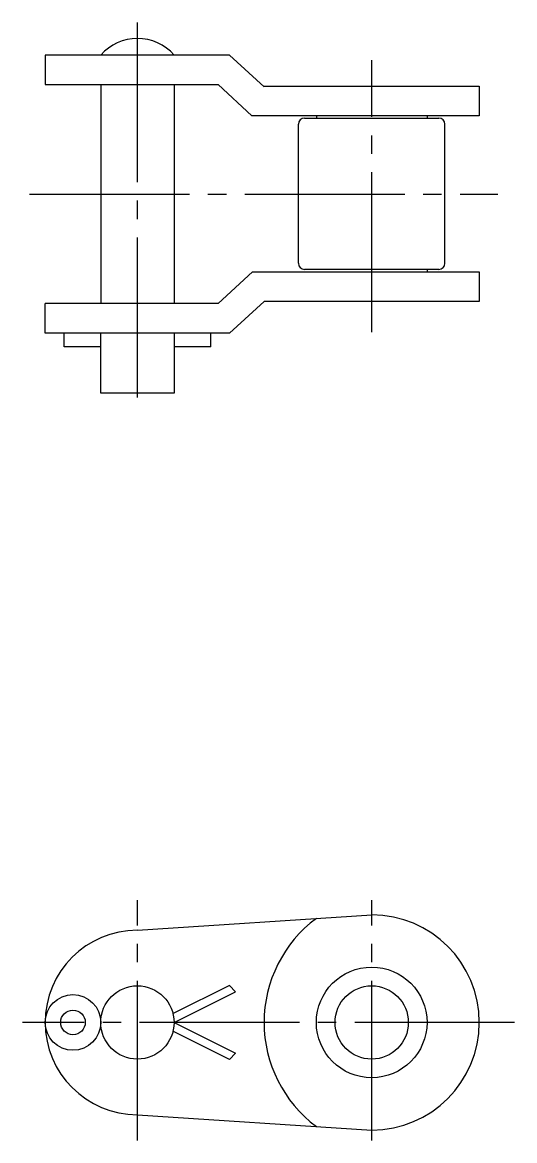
# Model space of a CAD drawing. Extents: x 19 to 168, y 19 to 154.
# Drawn here: x 127.9 to 167.9, y 63.5 to 154.4 of the extents above; entities outside this region: 2.
import ezdxf

# ---------------------------------------------------------------- set-up
doc = ezdxf.new("R2010")
doc.units = 0
doc.linetypes.add('CENTER', pattern=[17.5, 13, -1.5, 1.5, -1.5])
doc.layers.get('0').update_dxf_attribs({"linetype": 'CONTINUOUS'})
doc.layers.add('CENTER', color=1, linetype='CENTER')

msp = doc.modelspace()

# ---------------------------------------------------------------- linework, layer by layer
at = {"color": 7, "linetype": 'CONTINUOUS'}
for p, q in [((144.726, 151.737), (129.726, 151.737)), ((129.726, 151.737), (129.726, 149.337)), ((144.726, 151.733), (147.526, 149.156)), ((129.726, 149.335), (143.788, 149.335)), ((134.246, 149.335), (134.246, 131.525)), ((140.206, 149.335), (140.206, 131.525)), ((143.788, 149.335), (146.538, 146.804)), ((147.526, 149.204), (165.026, 149.204)), ((165.026, 149.204), (165.026, 146.804)), ((165.026, 146.804), (146.538, 146.804)), ((150.821, 146.604), (161.731, 146.604)), ((151.776, 146.804), (151.776, 146.604)), ((160.776, 146.804), (160.776, 146.604)), ((150.321, 134.804), (150.321, 146.104)), ((162.231, 134.804), (162.231, 146.104)), ((143.788, 131.525), (146.59, 134.104)), ((146.59, 134.104), (165.026, 134.104)), ((161.731, 134.304), (150.821, 134.304)), ((160.776, 134.304), (160.776, 134.104)), ((165.026, 134.104), (165.026, 131.704)), ((129.726, 129.127), (129.726, 131.527)), ((143.788, 131.525), (129.726, 131.525)), ((144.726, 129.127), (147.526, 131.704)), ((165.026, 131.704), (147.526, 131.704)), ((144.726, 129.127), (129.726, 129.127)), ((131.271, 128.015), (131.271, 129.125)), ((134.246, 124.23), (134.246, 129.127)), ((140.206, 129.127), (140.206, 124.23)), ((143.186, 128.015), (143.186, 129.127)), ((134.246, 128.015), (131.271, 128.015)), ((143.186, 128.015), (140.206, 128.015)), ((140.206, 124.23), (134.246, 124.23)), ((137.226, 80.572), (156.276, 81.822)), ((144.706, 76.072), (140.134, 73.786)), ((140.206, 73.072), (145.206, 75.572)), ((145.206, 75.572), (144.706, 76.072)), ((140.206, 73.072), (145.206, 70.572)), ((144.706, 70.072), (140.117, 72.367)), ((145.206, 70.572), (144.706, 70.072)), ((137.226, 65.572), (156.276, 64.322)), ((141.989, 65.26), (141.989, 65.26)), ((146.751, 64.947), (146.751, 64.947))]:
    msp.add_line(p, q, dxfattribs=at)
for centre, radius in [((156.276, 73.072), 4.5), ((137.226, 73.072), 2.98), ((156.276, 73.072), 2.98), ((131.986, 73.072), 2.26), ((131.986, 73.072), 1)]:
    msp.add_circle(centre, radius, dxfattribs=at)
for centre, radius, start, end in [((137.226, 149.103), 3.977, 41.47767, 138.52233), ((150.821, 146.104), 0.5, 90, 180), ((161.731, 146.104), 0.5, 0, 90), ((150.821, 134.804), 0.5, 180, 270), ((161.731, 134.804), 0.5, 270, 0), ((158.061, 73.072), 10.535, 126.625, 233.375), ((156.276, 73.072), 8.75, 270, 90), ((137.226, 73.072), 7.5, 90, 270)]:
    msp.add_arc(centre, radius, start, end, dxfattribs=at)
at = {"layer": 'CENTER', "color": 1, "linetype": 'CENTER'}
for p, q in [((137.226, 123.897), (137.226, 154.394)), ((156.276, 129.2), (156.276, 151.312)), ((128.46, 140.43), (166.53, 140.43)), ((137.226, 63.461), (137.226, 83.017)), ((156.276, 63.461), (156.276, 83.017)), ((167.901, 73.072), (127.87, 73.072))]:
    msp.add_line(p, q, dxfattribs=at)

# ---------------------------------------------------------------- texts
at = {"color": 7, "linetype": 'CONTINUOUS'}
for p in [(19.153, 33.959), (19.153, 18.959)]:
    msp.add_text('JNOC60', height=4, dxfattribs=at).set_placement(p)

doc.saveas('drawing.dxf')
